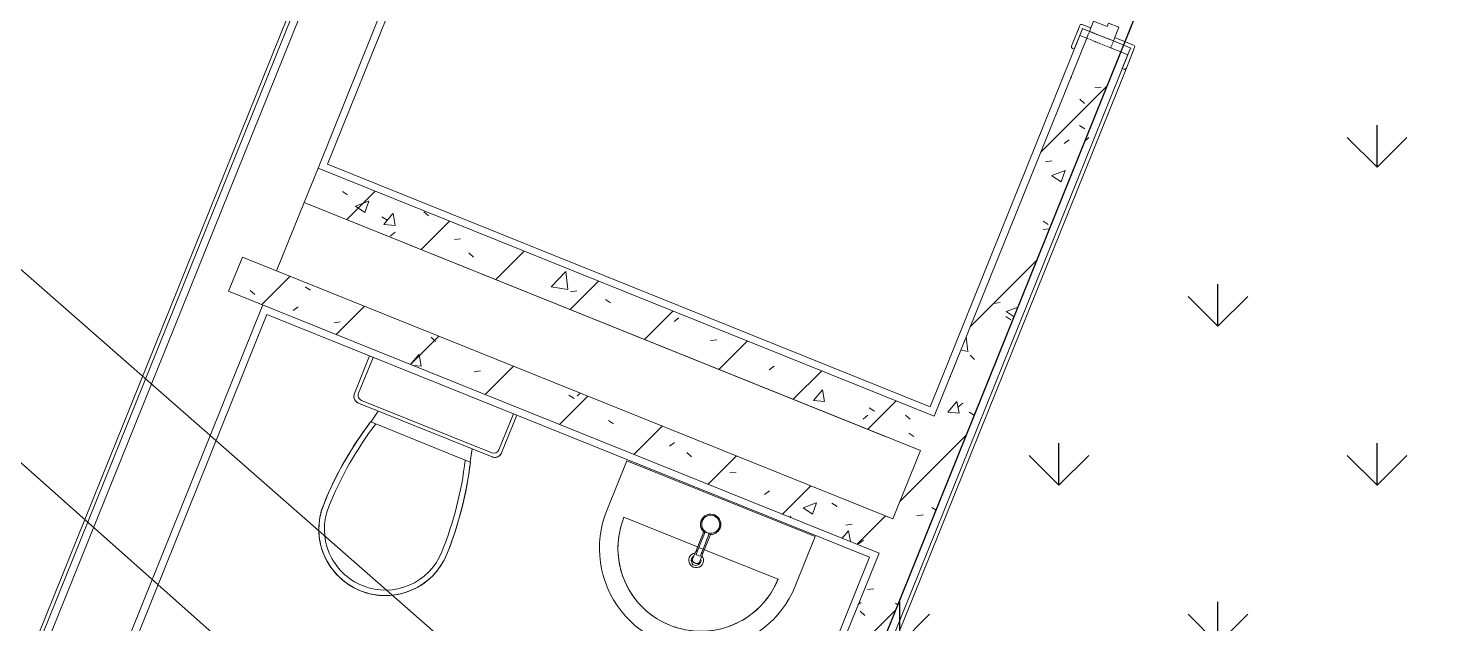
# Model space of a CAD drawing. Header units: millimetres. Extents: x -584918 to 2941280, y 3000189 to 4229862.
# Drawn here: x 188168 to 191998, y 4029165 to 4030780 of the extents above; entities that cross this region are included whole.
import ezdxf

# ---------------------------------------------------------------- set-up
doc = ezdxf.new("R2010")
doc.units = ezdxf.units.MM
doc.linetypes.add('ASVP_Невидимые', pattern=[5, 3, -2])
for name, color, linetype, lineweight in [('Двери', 7, 'Continuous', 0), ('Линии', 7, 'Continuous', 0), ('Обобщенные модели', 7, 'Continuous', 0), ('Перекрытие', 7, 'Continuous', 0), ('Сантехника', 7, 'Continuous', 0), ('Стены внутренние', 7, 'Continuous', 0), ('Стены несущие', 7, 'Continuous', 0), ('Стены отделка', 7, 'Continuous', 0), ('экспертиза ДУ пояснения', 6, 'Continuous', 0), ('экспертиза условные обозначения', 1, 'Continuous', 0)]:
    doc.layers.add(name, color=color, linetype=linetype, lineweight=lineweight)
pattern_1 = [(45, (188753.27, 4005092.92), (-141.4214, 141.4214), [])]
pattern_2 = [(50, (188753.27, 4005092.92), (364.368, -31.8783), [38.1, -419.1]), (355, (188753.27, 4005092.9), (-70.486, 382.1133), [30.48, -335.28]), (100.451, (188783.63, 4005090.26), (293.885, 350.2334), [32.38, -356.18]), (46.184, (188753.27, 4005194.5), (542.1585, -84.086), [57.15, -628.65]), (96.636, (188798.45, 4005187.5), (474.805, 494.855), [48.57, -534.27]), (351.184, (188753.27, 4005194.5), (474.81, 494.85), [45.72, -502.92]), (21, (188804.07, 4005169.12), (303.2285, -204.5305), [38.1, -419.1]), (326, (188804.07, 4005169.1), (123.604, 368.376), [30.48, -335.28]), (71.451, (188829.33, 4005152.07), (426.834, 163.8427), [32.38, -356.18]), (37.5, (188753.27, 4005092.92), (6.17665, 169.11015), [16.764, -314.452, 16.764, -323.596, -336.55]), (37.5, (188753.27, 4005092.92), (6.17665, 169.11015), [-671.576, 16.764, -319.786]), (7.5, (188753.27, 4005092.92), (133.6389, 200.3615), [16.764, -177.292, 16.764, -306.832, -128.27]), (7.5, (188753.27, 4005092.92), (133.6389, 200.3615), [-517.652, 16.764, -111.506]), (327.5, (188639.98, 4005092.92), (271.1818, -11.45836), [16.764, -110.236, 16.764, -379.476, -525.78]), (327.5, (188639.98, 4005092.92), (271.1818, -11.45836), [-523.24, 16.764, -509.016]), (317.5, (188589.18, 4005092.92), (296.2585, 50.8528), [16.764, -148.336, 16.764, -246.38, -373.38]), (317.5, (188589.18, 4005092.92), (296.2585, 50.8528), [-428.244, 16.764, -356.616])]

# ---------------------------------------------------------------- blocks, each defined once
blk = doc.blocks.new('ASVP_ДверьДеревянная_1 полотно - Санузел 700х2000h_полотно_ Г Л _650 в свету_-7190789-АР Этаж 03')
at = {"layer": 'Двери', "lineweight": 18}
for p, q in [((350, 750), (310, 750)), ((310, 750), (310, 50)), ((350, 50), (350, 750)), ((-350, 50), (-380, 50)), ((-380, 50), (-380, -20)), ((-350, 10), (-350, 50)), ((310, 50), (350, 50)), ((380, 50), (350, 50)), ((350, 50), (350, 10)), ((380, -20), (380, 50)), ((-340, 10), (-350, 10)), ((-340, -20), (-340, 10)), ((350, 10), (340, 10)), ((340, 10), (340, -20)), ((-380, -20), (-340, -20)), ((340, -20), (380, -20))]:
    blk.add_line(p, q, dxfattribs=at)
at = {"layer": 'Двери', "linetype": 'ASVP_Невидимые', "lineweight": 18}
for p, q in [((-380, 50), (-400, 50)), ((-400, 50), (-400, -20)), ((-380, -20), (-380, 50)), ((400, 50), (380, 50)), ((380, 50), (380, -20)), ((400, -20), (400, 50)), ((-400, -20), (-380, -20)), ((380, -20), (400, -20))]:
    blk.add_line(p, q, dxfattribs=at)
at = {"layer": 'Двери'}
blk.add_arc((350, 50), 700, 90, 180, dxfattribs=at)
blk = doc.blocks.new('ASVP_НАЛИЧНИК МДФ_Двери - Наличник дверной МДФ-7488205-АР Этаж 03')
at = {"layer": 'Обобщенные модели'}
for p, q in [((-380, 50), (-380, -1)), ((-370, -5), (-370, 50)), ((370, 50), (370, -5)), ((380, -1), (380, 50)), ((-381, 0), (-440, 0)), ((-440, 0), (-440, -5)), ((-381, -1), (-381, 0)), ((440, 0), (381, 0)), ((381, 0), (381, -1)), ((440, -5), (440, 0)), ((-435, -10), (-375, -10)), ((-380, -1), (-381, -1)), ((375, -10), (435, -10)), ((381, -1), (380, -1))]:
    blk.add_line(p, q, dxfattribs=at)
for centre, start, end in [((-435, -5), 180, 270), ((-375, -5), 270, 360), ((375, -5), 180, 270), ((435, -5), 270, 360)]:
    blk.add_arc(centre, 5, start, end, dxfattribs=at)
blk = doc.blocks.new('ASVP_НАЛИЧНИК МДФ_Двери - Наличник дверной МДФ-7488190-АР Этаж 03')
at = {"layer": 'Обобщенные модели'}
for p, q in [((-381, 0), (-440, 0)), ((-381, -1), (-381, 0)), ((-380, 20), (-380, -1)), ((-370, -5), (-370, 20)), ((370, 20), (370, -5)), ((380, -1), (380, 20)), ((440, 0), (381, 0)), ((440, -5), (440, 0)), ((-440, 0), (-440, -5)), ((-435, -10), (-375, -10)), ((-380, -1), (-381, -1)), ((375, -10), (435, -10)), ((381, -1), (380, -1)), ((381, 0), (381, -1))]:
    blk.add_line(p, q, dxfattribs=at)
for centre, start, end in [((-435, -5), 180, 270), ((-375, -5), 270, 360), ((375, -5), 180, 270), ((435, -5), 270, 360)]:
    blk.add_arc(centre, 5, start, end, dxfattribs=at)
blk = doc.blocks.new('ADSK_Умывальник_Полукруглый_Керамический_ГОСТ30493-96 - 2-ой величины-228735-АР Этаж 03')
at = {"layer": 'Сантехника'}
for p, q in [((1037, 24514.4), (982.8, 24379.9)), ((1547.2, 24308.8), (1037, 24514.4)), ((1029.2, 24361.2), (1228.7, 24280.9)), ((1493, 24174.4), (1547.2, 24308.8)), ((1247.1, 24273.4), (1446.6, 24193))]:
    blk.add_line(p, q, dxfattribs=at)
at = {"layer": 'Сантехника', "flags": 128}
blk.add_lwpolyline([(1029.2, 24361.2), (1026, 24352.8), (1023.2, 24344.3), (1020.7, 24335.7), (1018.5, 24326.9), (1016.7, 24318.1), (1015.2, 24309.2), (1014.1, 24300.3), (1013.4, 24291.3), (1013, 24282.3), (1012.9, 24273.3), (1013.3, 24264.3), (1014, 24255.4), (1015, 24246.4), (1016.4, 24237.5), (1018.2, 24228.7), (1020.3, 24220), (1022.8, 24211.3), (1025.6, 24202.8), (1028.7, 24194.3), (1032.2, 24186), (1036, 24177.9), (1040.1, 24169.9), (1044.6, 24162.1), (1049.3, 24154.4), (1054.4, 24147), (1059.7, 24139.7), (1065.4, 24132.7), (1071.3, 24125.9), (1077.5, 24119.4), (1083.9, 24113.1), (1090.6, 24107.1), (1097.5, 24101.3), (1104.7, 24095.8), (1112, 24090.7), (1119.6, 24085.8), (1127.3, 24081.2), (1135.2, 24076.9), (1143.3, 24073), (1151.6, 24069.4), (1159.9, 24066.1), (1168.4, 24063.1), (1177.1, 24060.5), (1185.8, 24058.3), (1194.6, 24056.4), (1203.4, 24054.8), (1212.3, 24053.6), (1221.3, 24052.8), (1230.3, 24052.3), (1239.3, 24052.1), (1248.3, 24052.4), (1257.3, 24053), (1266.2, 24053.9), (1275.1, 24055.2), (1284, 24056.9), (1292.7, 24058.9), (1301.4, 24061.3), (1310, 24064), (1318.5, 24067.1), (1326.8, 24070.4), (1335, 24074.2), (1343, 24078.2), (1350.9, 24082.6), (1358.6, 24087.2), (1366.1, 24092.2), (1373.4, 24097.5), (1380.5, 24103.1), (1387.3, 24108.9), (1393.9, 24115), (1400.3, 24121.4), (1406.4, 24128), (1412.2, 24134.8), (1417.8, 24141.9), (1423, 24149.2), (1428, 24156.7), (1432.6, 24164.4), (1437, 24172.3), (1441, 24180.4), (1444.7, 24188.6), (1446.6, 24193)], dxfattribs=at)
at = {"layer": 'Сантехника'}
for centre, radius, start, end in [((1237.9, 24277.1), 275, 158.0513, 338.0513), ((1237.9, 24277.1), 225, 158.0513, 338.0513), ((1224.8, 24244.7), 20, 158.0513, 338.0513), ((1224.8, 24244.7), 20, 98.0513, 158.0513), ((1224.8, 24244.7), 20, 338.0513, 38.0513)]:
    blk.add_arc(centre, radius, start, end, dxfattribs=at)
blk = doc.blocks.new('ADSK_Смеситель_ГОСТ25809-96 - Для умывальника_Однорукояточный-228586-АР Этаж 03')
at = {"layer": 'Сантехника'}
for p, q in [((1245.4, 24322.4), (1223.6, 24268.4)), ((1249.3, 24321.5), (1232.2, 24279.1)), ((1249.2, 24321.3), (1249.3, 24321.5)), ((1242.2, 24261), (1263.9, 24315)), ((1243.4, 24274.7), (1260.4, 24317)), ((1215.1, 24247.4), (1213.7, 24243.8)), ((1223.6, 24268.4), (1215.1, 24247.4)), ((1232.2, 24279.1), (1224.5, 24259.9)), ((1225.4, 24259.5), (1224.5, 24259.9)), ((1224.5, 24259.9), (1225.4, 24259.5)), ((1234.7, 24255.8), (1225.4, 24259.5)), ((1233.2, 24278.9), (1242.5, 24275.1)), ((1233.7, 24239.9), (1242.2, 24261)), ((1234.7, 24255.8), (1235.6, 24255.4)), ((1235.6, 24255.4), (1234.7, 24255.8)), ((1235.6, 24255.4), (1243.4, 24274.7)), ((1232.2, 24236.3), (1233.7, 24239.9))]:
    blk.add_line(p, q, dxfattribs=at)
for radius, start, end in [(27.5, 338.0513, 158.0513), (27.5, 143.0513, 158.0513), (24.5, 338.0513, 158.0513), (27.5, 121.3632, 134.7391), (27.5, 80.028, 116.0741), (27.5, 61.3629, 74.7388), (27.5, 40.5415, 56.0739), (27.5, 20.0278, 38.0513), (27.5, 158.0513, 176.0744), (27.5, 158.0513, 237.5502), (27.5, 181.3635, 194.7394), (27.5, 200.0285, 236.0746), (24.5, 158.0513, 338.0513), (24.5, 233.0513, 237.8215), (24.5, 233.0513, 237.8215), (27.5, 259.6627, 338.0513), (27.5, 301.3641, 314.74), (27.5, 323.0513, 338.0513), (27.5, 338.0513, 356.0736), (27.5, 1.3626, 14.7385), (24.5, 258.2811, 263.0513), (24.5, 258.2811, 263.0513), (27.5, 260.0287, 296.0748)]:
    blk.add_arc((1264.1, 24342.1), radius, start, end, dxfattribs=at)
for start_param, end_param in [(0, 1.570796), (1.570796, 3.141593)]:
    blk.add_ellipse((1223, 24240), major_axis=(-9.28, 3.74), ratio=0.965926, start_param=start_param, end_param=end_param, dxfattribs=at)
for points, knots in [([(1249.1, 24322.7), (1249.1, 24322.6), (1249.2, 24322.6), (1249.6, 24322.3), (1250.1, 24321.9), (1250.6, 24321.6), (1250.9, 24321.4)], [0.77430556, 0.77430556, 0.77430556, 0.77430556, 0.78298611, 0.79166667, 0.82638889, 0.86111111, 0.86111111, 0.86111111, 0.86111111]), ([(1259.3, 24318), (1259.5, 24318), (1260, 24317.9), (1260.6, 24317.8), (1261.1, 24317.8), (1261.3, 24317.7), (1261.4, 24317.7)], [0.13888889, 0.13888889, 0.13888889, 0.13888889, 0.16666667, 0.19444444, 0.20833333, 0.22222222, 0.22222222, 0.22222222, 0.22222222]), ([(1221.8, 24237.1), (1221, 24237.4), (1219.8, 24238), (1218.4, 24239), (1217.5, 24239.8), (1216.8, 24240.6), (1216.3, 24241.2), (1215.9, 24241.8), (1215.4, 24242.6), (1215.1, 24243.4), (1214.9, 24244.1), (1214.8, 24244.6), (1214.8, 24245.1), (1214.8, 24245.6), (1214.8, 24246), (1214.9, 24246.5), (1215, 24246.9), (1215.1, 24247.2), (1215.1, 24247.4)], [0, 0, 0, 0, 0.0833333, 0.125, 0.1666667, 0.2083333, 0.2291667, 0.25, 0.2916667, 0.3333333, 0.3541667, 0.375, 0.3958333, 0.4166667, 0.4375, 0.4583333, 0.4791667, 0.5, 0.5, 0.5, 0.5]), ([(1229.7, 24270), (1228.1, 24270.2), (1226, 24270.2), (1224.3, 24269.4), (1223.8, 24268.8), (1223.6, 24268.4)], [0.1666667, 0.1666667, 0.1666667, 0.1666667, 0.3333333, 0.4166667, 0.5, 0.5, 0.5, 0.5]), ([(1232.1, 24278.7), (1232.1, 24278.7), (1232.1, 24278.7), (1232.2, 24278.7), (1232.3, 24278.6), (1232.6, 24278.4), (1232.8, 24278.3), (1233, 24278.3)], [0, 0, 0, 0, 0.166667, 0.333333, 0.5, 0.666667, 1, 1, 1, 1]), ([(1243.4, 24274.7), (1243.4, 24274.7), (1243.4, 24274.7), (1243.3, 24274.7), (1243.1, 24274.8), (1242.9, 24275), (1242.7, 24275.1), (1242.5, 24275.1)], [0, 0, 0, 0, 0.166667, 0.333333, 0.5, 0.666667, 1, 1, 1, 1]), ([(1233.7, 24239.9), (1233.6, 24239.8), (1233.5, 24239.5), (1233.3, 24239.1), (1233, 24238.7), (1232.7, 24238.3), (1232.4, 24238), (1232, 24237.7), (1231.6, 24237.4), (1231.1, 24237.1), (1230.7, 24236.9), (1230, 24236.6), (1229.3, 24236.4), (1228.5, 24236.2), (1227.8, 24236.1), (1226.8, 24236.1), (1225.5, 24236.1), (1223.8, 24236.4), (1222.6, 24236.8), (1221.8, 24237.1)], [0.5, 0.5, 0.5, 0.5, 0.5208333, 0.5416667, 0.5625, 0.5833333, 0.6041667, 0.625, 0.6458333, 0.6666667, 0.6875, 0.7083333, 0.75, 0.7708333, 0.7916667, 0.8333333, 0.875, 0.9166667, 1, 1, 1, 1])]:
    blk.add_open_spline(points, degree=3, knots=knots, dxfattribs=at)
for points in [[(1249.2, 24321), (1249.2, 24321), (1249.2, 24321.1), (1249.2, 24321.1), (1249.2, 24321.1)], [(1249.3, 24321.5), (1249.3, 24321.5), (1249.3, 24321.5), (1249.4, 24321.5), (1249.6, 24321.4), (1249.8, 24321.3), (1250, 24321.2), (1250.1, 24321.1), (1250.2, 24321)], [(1250.2, 24321), (1251.6, 24320.1), (1254.6, 24318.5), (1257.8, 24317.6), (1259.5, 24317.3)], [(1259.5, 24317.3), (1259.6, 24317.3), (1259.7, 24317.2), (1260, 24317.2), (1260.1, 24317.1), (1260.2, 24317.1)], [(1260.3, 24316.6), (1260.3, 24316.6), (1260.3, 24316.6), (1260.2, 24316.6)], [(1233.2, 24278.9), (1233.1, 24278.9), (1232.7, 24279), (1232.4, 24279.2), (1232.3, 24279.2), (1232.2, 24279.1)], [(1242.2, 24261), (1242.3, 24261.3), (1242.4, 24262.1), (1241.8, 24263.4), (1240.7, 24264.9), (1239.6, 24265.8), (1238.9, 24266.3)], [(1242.3, 24274.5), (1242.4, 24274.5), (1242.7, 24274.4), (1243.1, 24274.2), (1243.2, 24274.2), (1243.2, 24274.3)]]:
    blk.add_open_spline(points, degree=3, dxfattribs=at)
blk = doc.blocks.new('ADSK_СифонБутылочный_ГОСТ23289-94 - Для умывальника_Вертикальный выпуск_DN40-6690948-АР Этаж 03')
at = {"layer": 'Сантехника'}
for radius, start, end in [(20, 158.285, 163.4876), (20, 158.285, 163.4876), (13.3, 174.0842, 180), (13.3, 180, 254.0128), (13.3, 1.0701, 90)]:
    blk.add_arc((0, 0), radius, start, end, dxfattribs=at)
blk = doc.blocks.new('ADSK_Унитаз_ГОСТ30493-96 - С косым выпуском-214169-АР Этаж 03')
at = {"layer": 'Сантехника'}
for p, q in [((130, 215), (20, 215)), ((20, 215), (130, 215)), ((125, 205), (25, 205)), ((150, 195), (150, 190.8)), ((150, -195), (150, 195)), ((150, 195), (150, -195)), ((140, -190), (140, 190)), ((185, 145), (150, 137.4)), ((185, 130.7), (185, 145.7)), ((185, 130.7), (185, -130.7)), ((150, -137.4), (185, -145)), ((185, -145.7), (185, -130.7)), ((20, -215), (130, -215)), ((130, -215), (20, -215)), ((25, -205), (125, -205))]:
    blk.add_line(p, q, dxfattribs=at)
at = {"layer": 'Сантехника', "flags": 128}
for points in [[(185, 145.7), (222.5, 155.2), (260.3, 163.1), (298.4, 169.6), (336.7, 174.5), (375.2, 177.8), (413.8, 179.6), (440, 180)], [(440, 180), (447.2, 179.9), (454.4, 179.4), (461.5, 178.7), (468.7, 177.7), (475.8, 176.4), (482.8, 174.8), (489.7, 173), (496.6, 170.9), (503.4, 168.5), (510.1, 165.8), (516.7, 162.9), (523.1, 159.7), (529.4, 156.2), (535.6, 152.5), (541.6, 148.6), (547.5, 144.4), (553.2, 140), (558.7, 135.3), (564, 130.5), (569.1, 125.4), (574, 120.1), (578.7, 114.7), (583.2, 109), (587.5, 103.2), (591.5, 97.3), (595.2, 91.1), (598.8, 84.8), (602, 78.4), (605, 71.9), (607.8, 65.2), (610.2, 58.5), (612.4, 51.6), (614.4, 44.7), (616, 37.7), (617.4, 30.6), (618.5, 23.5), (619.3, 16.3), (619.8, 9.1), (620, 1.9), (620, 0)], [(620, 0), (619.9, -7.2), (619.4, -14.4), (618.7, -21.5), (617.7, -28.7), (616.4, -35.8), (614.8, -42.8), (613, -49.7), (610.9, -56.6), (608.5, -63.4), (605.8, -70.1), (602.9, -76.7), (599.7, -83.1), (596.2, -89.4), (592.5, -95.6), (588.6, -101.6), (584.4, -107.5), (580, -113.2), (575.3, -118.7), (570.5, -124), (565.4, -129.1), (560.1, -134), (554.7, -138.7), (549, -143.2), (543.2, -147.5), (537.3, -151.5), (531.1, -155.2), (524.8, -158.8), (518.4, -162), (511.9, -165), (505.2, -167.8), (498.5, -170.2), (491.6, -172.4), (484.7, -174.4), (477.7, -176), (470.6, -177.4), (463.5, -178.5), (456.3, -179.3), (449.1, -179.8), (441.9, -180), (440, -180)], [(440, -180), (401.4, -179.2), (362.8, -176.9), (324.4, -173.1), (286.1, -167.7), (248.1, -160.7), (210.4, -152.3), (185, -145.7)]]:
    blk.add_lwpolyline(points, dxfattribs=at)
at = {"layer": 'Сантехника'}
for centre, radius, start, end in [((25, 190), 15, 90, 111.2132), ((125, 190), 15, 0, 90), ((130, 195), 20, 360, 90), ((130, 195), 20, 80, 90), ((130, 195), 20, 0, 90), ((130, 195), 20, 50, 70), ((130, 195), 20, 20, 40), ((130, 195), 20, 360, 10), ((440, -786), 966, 90, 105.3062), ((440, -786), 966, 90, 105.3062), ((440, -801), 966, 90, 105.3062), ((440, 0), 180, 0, 90), ((440, 0), 180, 360, 90), ((440, 0), 165, 0, 90), ((440, 0), 180, 270, 360), ((440, 0), 165, 270, 0), ((440, 0), 180, 270, 0), ((440, 801), 966, 254.6938, 270), ((440, 786), 966, 254.6938, 270), ((440, 786), 966, 254.6938, 270), ((125, -190), 15, 270, 0), ((25, -190), 15, 248.7868, 270), ((130, -195), 20, 270, 0), ((130, -195), 20, 270, 0), ((130, -195), 20, 270, 280), ((130, -195), 20, 290, 310), ((130, -195), 20, 320, 340), ((130, -195), 20, 350, 0)]:
    blk.add_arc(centre, radius, start, end, dxfattribs=at)

msp = doc.modelspace()

# ---------------------------------------------------------------- hatches: boundary and pattern name
at = {"layer": 'Стены внутренние'}
h = msp.add_hatch(dxfattribs=at)
h.set_pattern_fill('FP_4', color=256, style=0, pattern_type=2)
h.set_pattern_definition(pattern_1)
h.paths.add_polyline_path([(189968.256, 4027835.669), (190031.026, 4027991.434), (189938.275, 4028028.812), (189875.504, 4027873.047), (189930.878, 4027850.732)])
h.paths.add_polyline_path([(190330.048, 4028733.449), (191129.002, 4030716.039), (191036.25, 4030753.417), (190237.296, 4028770.827), (190302.222, 4028744.663)])
h.paths.add_polyline_path([(191428.023, 4031458.054), (191781.071, 4032334.136), (191688.319, 4032371.514), (191335.271, 4031495.432), (191400.197, 4031469.268)])
h = msp.add_hatch(dxfattribs=at)
h.set_pattern_fill('FP_5', color=256, style=0, pattern_type=2)
h.set_pattern_definition(pattern_2)
h.paths.add_polyline_path([(189968.256, 4027835.669), (190031.026, 4027991.434), (189938.275, 4028028.812), (189875.504, 4027873.047), (189930.878, 4027850.732)])
h.paths.add_polyline_path([(190330.048, 4028733.449), (191129.002, 4030716.039), (191036.25, 4030753.417), (190237.296, 4028770.827), (190302.222, 4028744.663)])
h.paths.add_polyline_path([(191428.023, 4031458.054), (191781.071, 4032334.136), (191688.319, 4032371.514), (191335.271, 4031495.432), (191400.197, 4031469.268)])
h = msp.add_hatch(dxfattribs=at)
h.set_pattern_fill('FP_4', color=256, style=0, pattern_type=2)
h.set_pattern_definition(pattern_1)
h.paths.add_polyline_path([(190585.679, 4029635.333), (190623.056, 4029728.085), (188953.522, 4030400.882), (188916.145, 4030308.13), (190575.425, 4029639.465)])
h = msp.add_hatch(dxfattribs=at)
h.set_pattern_fill('FP_5', color=256, style=0, pattern_type=2)
h.set_pattern_definition(pattern_2)
h.paths.add_polyline_path([(190585.679, 4029635.333), (190623.056, 4029728.085), (188953.522, 4030400.882), (188916.145, 4030308.13), (190575.425, 4029639.465)])
h = msp.add_hatch(dxfattribs=at)
h.set_pattern_fill('FP_4', color=256, style=0, pattern_type=2)
h.set_pattern_definition(pattern_1)
h.paths.add_polyline_path([(190473.546, 4029357.077), (190510.923, 4029449.829), (188748.637, 4030160.004), (188711.26, 4030067.252), (190447.52, 4029367.565)])
h = msp.add_hatch(dxfattribs=at)
h.set_pattern_fill('FP_5', color=256, style=0, pattern_type=2)
h.set_pattern_definition(pattern_2)
h.paths.add_polyline_path([(190473.546, 4029357.077), (190510.923, 4029449.829), (188748.637, 4030160.004), (188711.26, 4030067.252), (190447.52, 4029367.565)])
at = {"layer": 'экспертиза условные обозначения', "lineweight": -3}
h = msp.add_hatch(dxfattribs=at)
h.set_pattern_fill('GRASS', color=3, scale=24)
h.set_pattern_definition([(90, (188374.25, 3759702.1), (-431.0523, 431.0523), [114.3, -747.8046]), (45, (188374.25, 3759702.1), (-431.0523, 431.0523), [114.3, -495.3]), (135, (188374.25, 3759702.1), (-431.0523, -431.0523), [114.3, -495.3])])
edge = h.paths.add_edge_path()
edge.add_line((183888.124, 4027536.727), (184548.663, 4029324.281))
edge.add_line((184548.663, 4029324.281), (189725.301, 4027232.782))
edge.add_line((189725.301, 4027232.782), (191781.071, 4032334.136))
edge.add_line((191781.071, 4032334.136), (193172.349, 4031773.472))
edge.add_line((193172.349, 4031773.472), (191118.448, 4026676.755))
edge.add_line((191118.448, 4026676.755), (197791.947, 4023987.435))
edge.add_line((197791.947, 4023987.435), (197081.772, 4022225.149))
edge.add_line((197081.772, 4022225.149), (195745.319, 4022758.329))
edge.add_arc((195341.633, 4021726.997), 1107.523, 68.623549, 179.427752)
edge.add_line((194234.165, 4021738.058), (194234.165, 4019842.249))
edge.add_line((194234.165, 4019842.249), (191484.165, 4019842.249))
edge.add_line((191484.165, 4019842.249), (191484.165, 4024475.51))
edge.add_line((191484.165, 4024475.51), (188548.703, 4025663.848))
edge.add_line((188548.703, 4025663.848), (183888.124, 4027536.727))

# ---------------------------------------------------------------- linework, layer by layer
at = {"layer": 'Линии'}
for p, q in [((188916.145, 4030308.13), (188841.389, 4030122.626)), ((190492.927, 4029672.71), (188916.145, 4030308.13))]:
    msp.add_line(p, q, dxfattribs=at)
at = {"layer": 'Перекрытие'}
for p, q in [((191416.809, 4031430.229), (191140.215, 4030743.865)), ((191136.477, 4030734.589), (191129.002, 4030716.039))]:
    msp.add_line(p, q, dxfattribs=at)
at = {"layer": 'Стены внутренние'}
for p, q in [((188056.929, 4028791.345), (188998.099, 4031126.839)), ((191141.876, 4030667.725), (190372.824, 4028759.337)), ((191141.876, 4030667.725), (191137.239, 4030669.594))]:
    msp.add_line(p, q, dxfattribs=at)
at = {"layer": 'Стены несущие'}
for p, q in [((190623.056, 4029728.085), (191036.25, 4030753.417)), ((190330.048, 4028733.449), (191129.002, 4030716.039)), ((191129.002, 4030716.039), (191101.176, 4030727.252)), ((188953.522, 4030400.882), (188916.145, 4030308.13)), ((190623.056, 4029728.085), (188953.522, 4030400.882)), ((188916.145, 4030308.13), (190585.679, 4029635.333)), ((188748.637, 4030160.004), (188711.26, 4030067.252)), ((190510.923, 4029449.829), (188748.637, 4030160.004)), ((188711.26, 4030067.252), (190473.546, 4029357.077)), ((190585.679, 4029635.333), (190510.923, 4029449.829)), ((190473.546, 4029357.077), (190237.296, 4028770.827))]:
    msp.add_line(p, q, dxfattribs=at)
at = {"layer": 'Стены отделка'}
for p, q in [((190891.206, 4035797.796), (187833.716, 4028210.692)), ((187859.742, 4028221.766), (190917.232, 4035808.871)), ((190018.785, 4033044.311), (188953.522, 4030400.882)), ((188979.548, 4030411.957), (190029.859, 4033018.285)), ((191017.699, 4030760.892), (190611.981, 4029754.111)), ((191036.25, 4030753.417), (191017.699, 4030760.892)), ((190348.598, 4028725.974), (191147.552, 4030708.564)), ((191147.552, 4030708.564), (191129.002, 4030716.039)), ((190611.981, 4029754.111), (188979.548, 4030411.957)), ((188804.012, 4030029.874), (188205.97, 4028545.844)), ((188231.996, 4028556.919), (188815.087, 4030003.849)), ((188815.087, 4030003.849), (190447.52, 4029346.002)), ((190623.056, 4029728.085), (190623.056, 4029728.085)), ((190447.52, 4029346.002), (190218.745, 4028778.302))]:
    msp.add_line(p, q, dxfattribs=at)
at = {"layer": 'экспертиза ДУ пояснения'}
for points in [[(214637.757, 4006036.567), (148498.361, 4064875.94)], [(148498.361, 4064875.94), (215582.524, 4006080.099)]]:
    msp.add_lwpolyline(points, dxfattribs=at)
at = {"layer": 'экспертиза условные обозначения', "color": 3, "lineweight": -3}
msp.add_lwpolyline([(183888.124, 4027536.727), (184548.663, 4029324.281), (189725.301, 4027232.782), (191781.071, 4032334.136), (193172.349, 4031773.472), (191118.448, 4026676.755), (197791.947, 4023987.435), (197081.772, 4022225.149), (195745.319, 4022758.329, 0.52503513), (194234.165, 4021738.058), (194234.165, 4019842.249), (191484.165, 4019842.249), (191484.165, 4024475.51), (188548.703, 4025663.848), (183888.124, 4027536.727)], format="xyb", dxfattribs=at)

# ---------------------------------------------------------------- block references
at = {"layer": 'Двери', "rotation": 68.05130091645749}
msp.add_blockref('ASVP_ДверьДеревянная_1 полотно - Санузел 700х2000h_полотно_ Г Л _650 в свету_-7190789-АР Этаж 03', (191232.136, 4031105.735), dxfattribs=at)
at = {"layer": 'Обобщенные модели'}
for name, p, rotation in [('ASVP_НАЛИЧНИК МДФ_Двери - Наличник дверной МДФ-7488190-АР Этаж 03', (191167.21, 4031131.9), 248.0513009164573), ('ASVP_НАЛИЧНИК МДФ_Двери - Наличник дверной МДФ-7488205-АР Этаж 03', (191297.063, 4031079.571), 68.05130091645749)]:
    msp.add_blockref(name, p, dxfattribs=dict(at, rotation=rotation))
at = {"layer": 'Сантехника'}
for name, p, rotation in [('ADSK_Унитаз_ГОСТ30493-96 - С косым выпуском-214169-АР Этаж 03', (189300.234, 4029829.904), 248.0513009164571), ('ADSK_СифонБутылочный_ГОСТ23289-94 - Для умывальника_Вертикальный выпуск_DN40-6690948-АР Этаж 03', (189978.097, 4029337.591), 116.051300916458)]:
    msp.add_blockref(name, p, dxfattribs=dict(at, rotation=rotation))
for name in ['ADSK_Умывальник_Полукруглый_Керамический_ГОСТ30493-96 - 2-ой величины-228735-АР Этаж 03', 'ADSK_Смеситель_ГОСТ25809-96 - Для умывальника_Однорукояточный-228586-АР Этаж 03']:
    msp.add_blockref(name, (188753.266, 4005092.916), dxfattribs=at)

doc.saveas('drawing.dxf')
